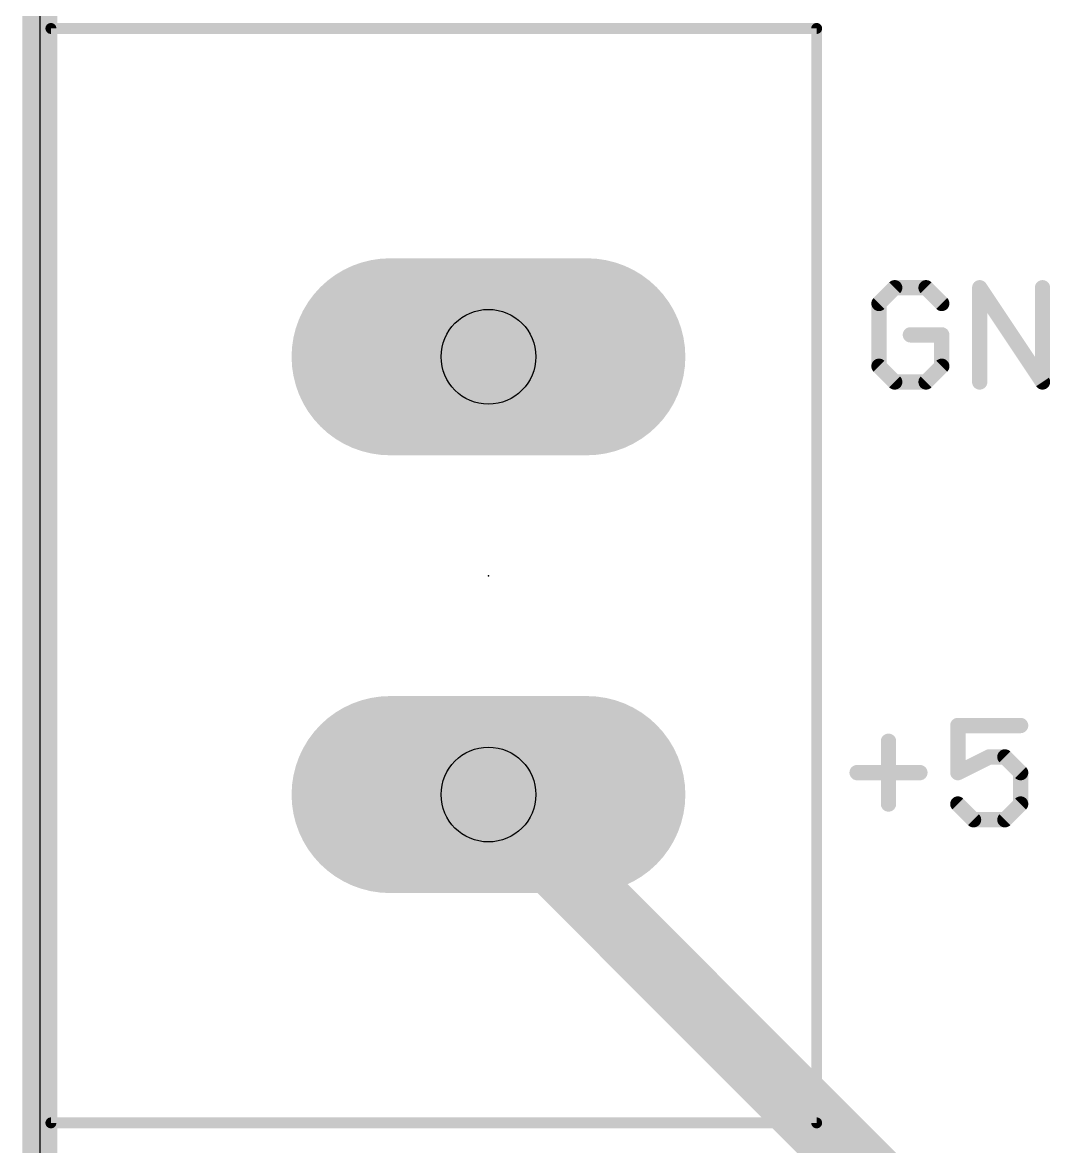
# Model space of a CAD drawing. Extents: x -15 to 76.8, y -9.1 to 59.1.
# Drawn here: x -0.2 to 11.73, y 16.74 to 29.79 of the extents above; entities that cross this region are included whole.
import ezdxf

# ---------------------------------------------------------------- set-up
doc = ezdxf.new("R2010")
doc.units = 0
for name, color, linetype in [('1', 12, 'CONTINUOUS'), ('16', 5, 'CONTINUOUS'), ('17', 110, 'CONTINUOUS'), ('20', 53, 'CONTINUOUS'), ('21', 40, 'CONTINUOUS'), ('23', 53, 'CONTINUOUS'), ('29', 253, 'CONTINUOUS'), ('44', 253, 'CONTINUOUS'), ('51', 253, 'CONTINUOUS')]:
    doc.layers.add(name, color=color, linetype=linetype)

# ---------------------------------------------------------------- blocks, each defined once
blk = doc.blocks.new('LONGP100')
at = {"const_width": 1}
blk.add_lwpolyline([(-0.5, 0), (0.5, 0)], dxfattribs=at)
at = {"const_width": 0.5}
for points in [[(-0.5, 0.25, 1), (-0.5, -0.25)], [(0.5, -0.25, 1), (0.5, 0.25)]]:
    blk.add_lwpolyline(points, format="xyb", dxfattribs=at)

msp = doc.modelspace()

# ---------------------------------------------------------------- linework, layer by layer
at = {"layer": '1'}
for points, const_width in [([(0, 0), (0, 53.34)], 0.4064), ([(16.764, 9.271), (5.207, 20.828)], 0.8128)]:
    msp.add_lwpolyline(points, dxfattribs=dict(at, const_width=const_width))
at = {"layer": '1', "const_width": 0.4064}
msp.add_lwpolyline([(5.3507, 20.9717, 1), (5.0633, 20.6843)], format="xyb", dxfattribs=at)
at = {"layer": '16', "const_width": 0.4064}
msp.add_lwpolyline([(0, 0), (0, 53.34)], dxfattribs=at)
at = {"layer": '20'}
msp.add_line((0, 53.34), (0, 0), dxfattribs=at)
at = {"layer": '21'}
for points, const_width in [([(0.127, 17.018), (0.127, 29.718)], 0.127), ([(0.127, 29.718), (9.017, 29.718)], 0.127), ([(9.017, 29.718), (9.017, 17.018)], 0.127), ([(9.9231, 26.709), (9.7409, 26.5268)], 0.1778), ([(10.2875, 26.709), (9.9231, 26.709)], 0.1778), ([(10.4697, 26.5268), (10.2875, 26.709)], 0.1778), ([(10.9103, 25.6159), (10.9103, 26.709)], 0.1778), ([(10.9103, 26.709), (11.6391, 25.6159)], 0.1778), ([(11.6391, 25.6159), (11.6391, 26.709)], 0.1778), ([(9.7409, 26.5268), (9.7409, 25.7981)], 0.1778), ([(10.4697, 26.1625), (10.1053, 26.1625)], 0.1778), ([(10.4697, 25.7981), (10.4697, 26.1625)], 0.1778), ([(9.7409, 25.7981), (9.9231, 25.6159)], 0.1778), ([(10.2875, 25.6159), (10.4697, 25.7981)], 0.1778), ([(9.9231, 25.6159), (10.2875, 25.6159)], 0.1778), ([(11.385, 21.629), (10.6563, 21.629)], 0.1778), ([(10.6563, 21.629), (10.6563, 21.0825)], 0.1778), ([(9.8513, 21.4468), (9.8513, 20.7181)], 0.1778), ([(10.6563, 21.0825), (11.0207, 21.2647)], 0.1778), ([(11.0207, 21.2647), (11.2029, 21.2647)], 0.1778), ([(11.2029, 21.2647), (11.385, 21.0825)], 0.1778), ([(9.4869, 21.0825), (10.2157, 21.0825)], 0.1778), ([(11.385, 21.0825), (11.385, 20.7181)], 0.1778), ([(10.8385, 20.5359), (10.6563, 20.7181)], 0.1778), ([(11.385, 20.7181), (11.2029, 20.5359)], 0.1778), ([(11.2029, 20.5359), (10.8385, 20.5359)], 0.1778), ([(9.017, 17.018), (0.127, 17.018)], 0.127)]:
    msp.add_lwpolyline(points, dxfattribs=dict(at, const_width=const_width))
for points, const_width in [([(0.1588, 29.718, 1), (0.0953, 29.718)], 0.0635), ([(0.127, 29.7497, 1), (0.127, 29.6863)], 0.0635), ([(9.0488, 29.718, 1), (8.9853, 29.718)], 0.0635), ([(9.017, 29.6863, 1), (9.017, 29.7497)], 0.0635), ([(9.9231, 26.7535, 1), (9.9231, 26.6646)], 0.0889), ([(9.9545, 26.6776, 1), (9.8917, 26.7405)], 0.0889), ([(10.3189, 26.7405, 1), (10.256, 26.6776)], 0.0889), ([(10.2875, 26.6646, 1), (10.2875, 26.7535)], 0.0889), ([(10.9473, 26.7337, 1), (10.8733, 26.6844)], 0.0889), ([(10.9547, 26.709, 1), (10.8658, 26.709)], 0.0889), ([(11.6835, 26.709, 1), (11.5946, 26.709)], 0.0889), ([(9.7853, 26.5268, 1), (9.6965, 26.5268)], 0.0889), ([(9.7095, 26.5583, 1), (9.7723, 26.4954)], 0.0889), ([(10.4382, 26.4954, 1), (10.5011, 26.5583)], 0.0889), ([(10.1053, 26.2069, 1), (10.1053, 26.118)], 0.0889), ([(10.5141, 26.1625, 1), (10.4252, 26.1625)], 0.0889), ([(10.4697, 26.118, 1), (10.4697, 26.2069)], 0.0889), ([(9.7723, 25.8295, 1), (9.7095, 25.7667)], 0.0889), ([(9.6965, 25.7981, 1), (9.7853, 25.7981)], 0.0889), ([(10.4252, 25.7981, 1), (10.5141, 25.7981)], 0.0889), ([(10.5011, 25.7667, 1), (10.4382, 25.8295)], 0.0889), ([(9.9231, 25.6604, 1), (9.9231, 25.5714)], 0.0889), ([(10.2875, 25.5714, 1), (10.2875, 25.6604)], 0.0889), ([(9.8917, 25.5845, 1), (9.9545, 25.6473)], 0.0889), ([(10.256, 25.6473, 1), (10.3189, 25.5845)], 0.0889), ([(10.8658, 25.6159, 1), (10.9547, 25.6159)], 0.0889), ([(11.5946, 25.6159, 1), (11.6835, 25.6159)], 0.0889), ([(11.6021, 25.5912, 1), (11.676, 25.6406)], 0.0889), ([(10.6563, 21.6735, 1), (10.6563, 21.5846)], 0.0889), ([(10.7007, 21.629, 1), (10.6118, 21.629)], 0.0889), ([(11.385, 21.5846, 1), (11.385, 21.6735)], 0.0889), ([(9.8957, 21.4468, 1), (9.8068, 21.4468)], 0.0889), ([(11.0207, 21.3091, 1), (11.0207, 21.2202)], 0.0889), ([(11.0406, 21.2249, 1), (11.0008, 21.3044)], 0.0889), ([(11.2343, 21.2961, 1), (11.1714, 21.2332)], 0.0889), ([(11.2029, 21.2202, 1), (11.2029, 21.3091)], 0.0889), ([(9.4869, 21.1269, 1), (9.4869, 21.038)], 0.0889), ([(10.2157, 21.038, 1), (10.2157, 21.1269)], 0.0889), ([(10.6364, 21.1222, 1), (10.6762, 21.0427)], 0.0889), ([(11.4295, 21.0825, 1), (11.3406, 21.0825)], 0.0889), ([(11.3536, 21.051, 1), (11.4165, 21.1139)], 0.0889), ([(10.6118, 21.0825, 1), (10.7007, 21.0825)], 0.0889), ([(9.8068, 20.7181, 1), (9.8957, 20.7181)], 0.0889), ([(10.6877, 20.7495, 1), (10.6249, 20.6867)], 0.0889), ([(11.3406, 20.7181, 1), (11.4295, 20.7181)], 0.0889), ([(11.4165, 20.6867, 1), (11.3536, 20.7495)], 0.0889), ([(10.8385, 20.5804, 1), (10.8385, 20.4915)], 0.0889), ([(10.8071, 20.5045, 1), (10.8699, 20.5673)], 0.0889), ([(11.1714, 20.5673, 1), (11.2343, 20.5045)], 0.0889), ([(11.2029, 20.4915, 1), (11.2029, 20.5804)], 0.0889), ([(0.127, 17.0497, 1), (0.127, 16.9863)], 0.0635), ([(0.0953, 17.018, 1), (0.1588, 17.018)], 0.0635), ([(8.9853, 17.018, 1), (9.0488, 17.018)], 0.0635), ([(9.017, 16.9863, 1), (9.017, 17.0497)], 0.0635)]:
    msp.add_lwpolyline(points, format="xyb", dxfattribs=dict(at, const_width=const_width))
at = {"layer": '23'}
msp.add_point((5.207, 23.368), dxfattribs=at)
at = {"layer": '44'}
for centre in [(5.207, 25.908), (5.207, 20.828)]:
    msp.add_circle(centre, 0.55, dxfattribs=at)
at = {"layer": '51'}
msp.add_line((0, 53.34), (0, 0), dxfattribs=at)

# ---------------------------------------------------------------- block references
at = {"layer": '17', "xscale": 2.1844, "yscale": 2.1844}
for p in [(5.207, 25.908), (5.207, 25.908), (5.207, 20.828), (5.207, 20.828)]:
    msp.add_blockref('LONGP100', p, dxfattribs=at)
at = {"layer": '29', "xscale": 2.286, "yscale": 2.286}
for p in [(5.207, 25.908), (5.207, 20.828)]:
    msp.add_blockref('LONGP100', p, dxfattribs=at)

doc.saveas('drawing.dxf')
